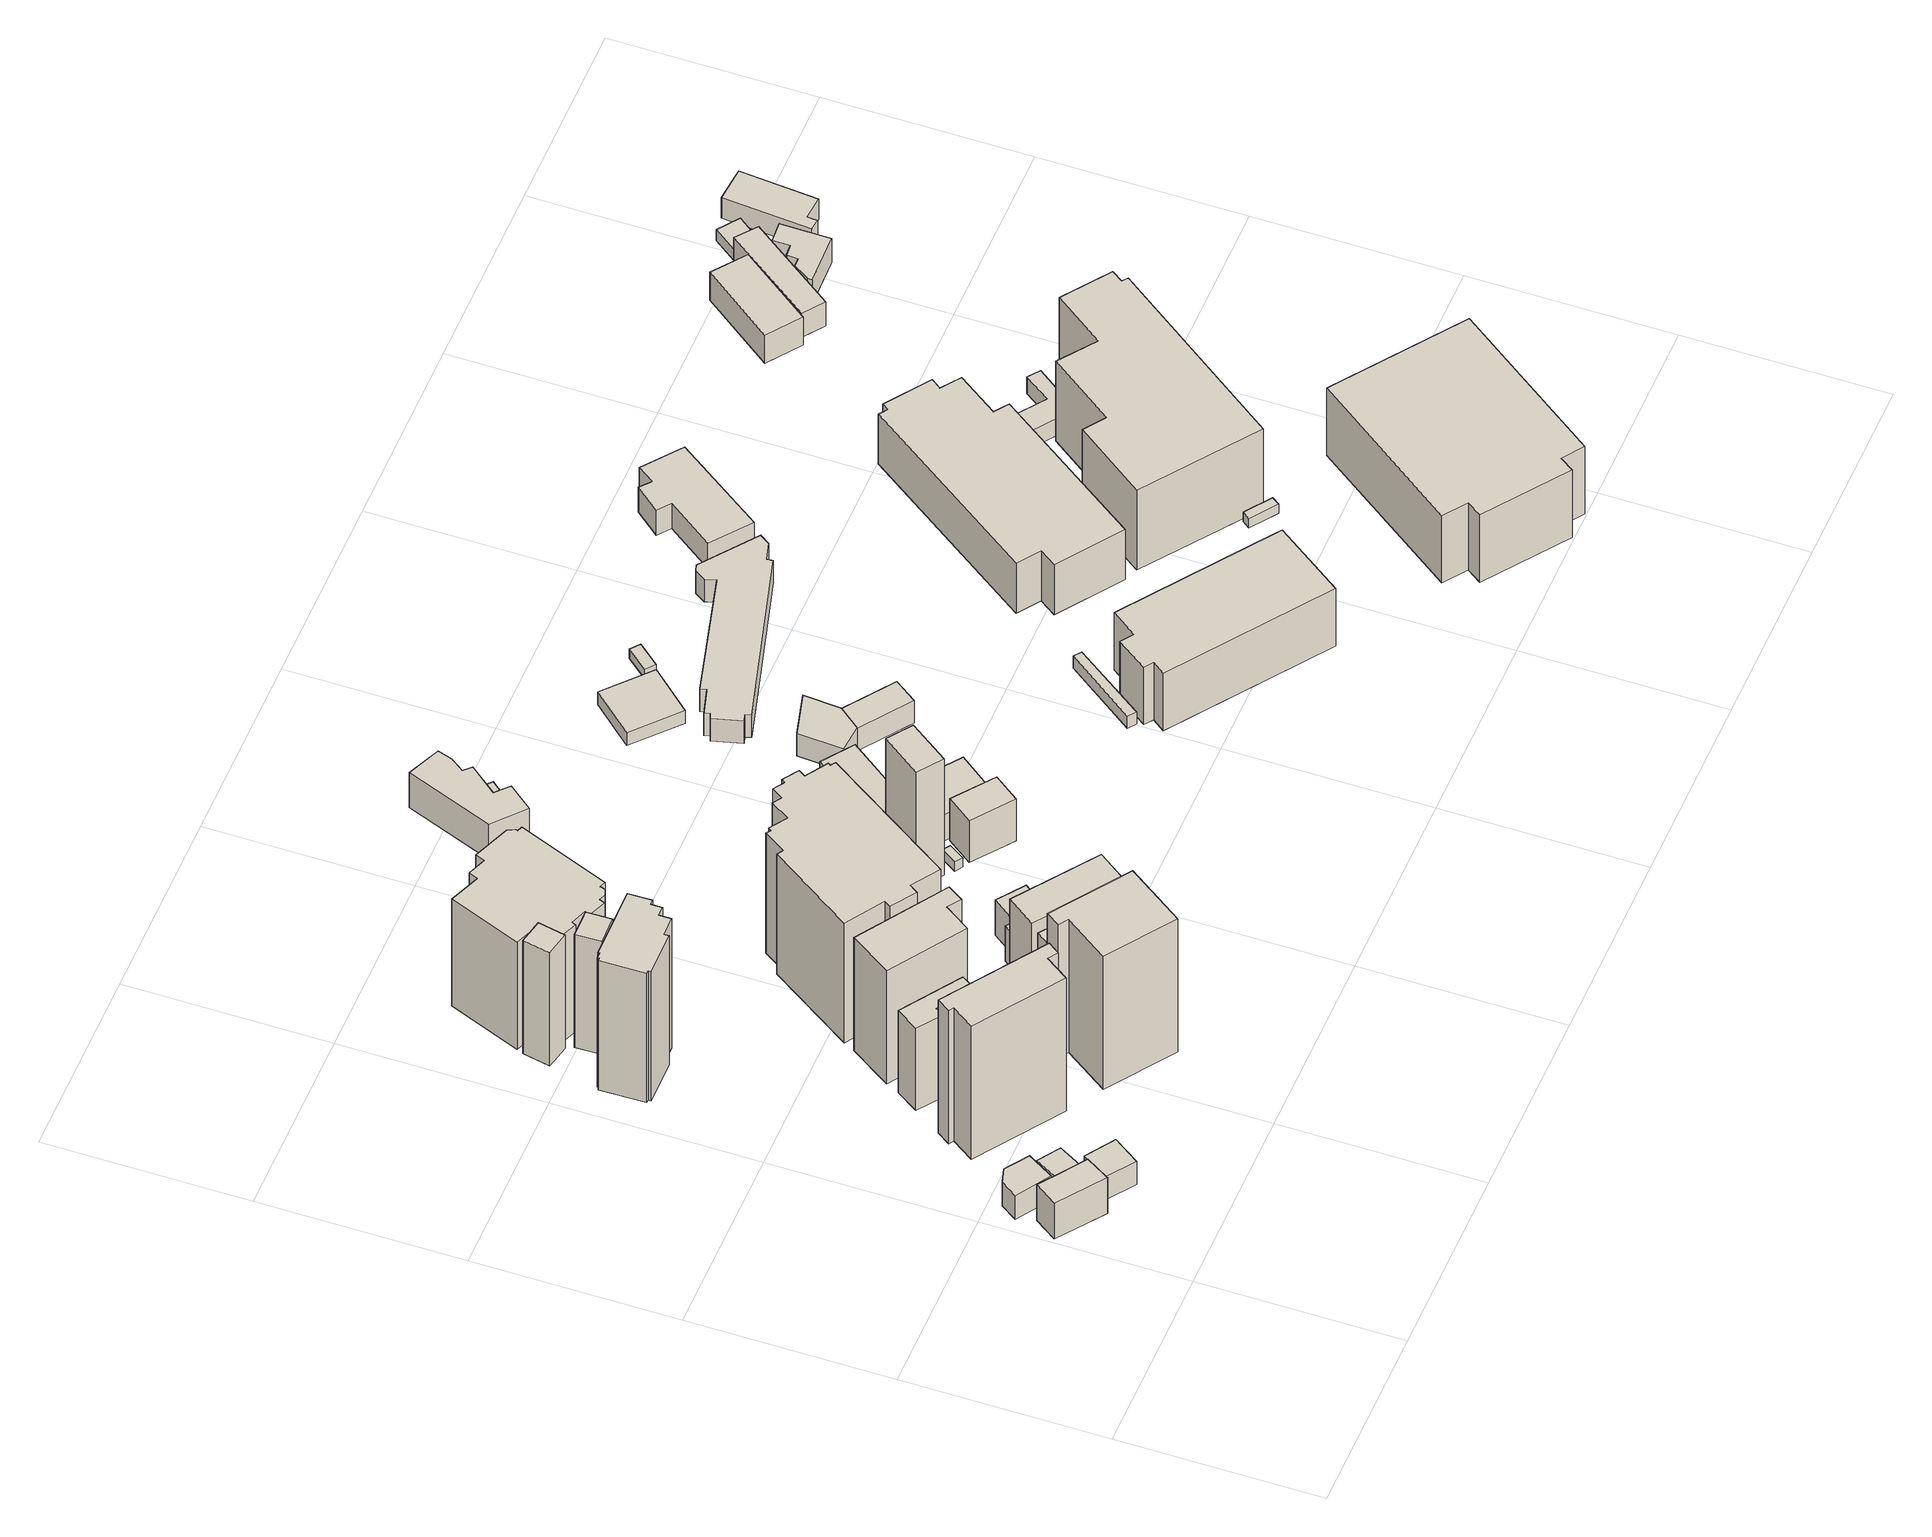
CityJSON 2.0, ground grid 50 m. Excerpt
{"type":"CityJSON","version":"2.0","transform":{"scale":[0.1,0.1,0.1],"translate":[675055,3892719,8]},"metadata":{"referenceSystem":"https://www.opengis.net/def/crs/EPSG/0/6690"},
"CityObjects":{
"building1":{"type":"Building","attributes":{"class":"3002","usage":"401","measuredHeight":18.5,"storeysAboveGround":3,"BuildingDetailAttribute.totalFloorArea":281.65,"BuildingDetailAttribute.buildingFootprintArea":93.88,"BuildingDetailAttribute.buildingRoofEdgeArea":93.88,"BuildingDetailAttribute.urbanPlanType":"21","BuildingDetailAttribute.landUseType":"212","BuildingDetailAttribute.surveyYear":2021,"BuildingIDAttribute.prefecture":"23","BuildingIDAttribute.city":"23106"},"address":[{"country":"日本","locality":"愛知県名古屋市"}],"geometry":[{"type":"Solid","lod":"1","boundaries":[[[[0,1,2,3,4,5,6]],[[5,7,8,6]],[[4,9,7,5]],[[3,10,9,4]],[[2,11,10,3]],[[1,12,11,2]],[[0,13,12,1]],[[6,8,13,0]],[[7,9,10,11,12,13,8]]]]}]},
"building2":{"type":"Building","attributes":{"class":"3001","usage":"413","measuredHeight":8.7,"storeysAboveGround":2,"BuildingDetailAttribute.totalFloorArea":142.16,"BuildingDetailAttribute.buildingFootprintArea":71.08,"BuildingDetailAttribute.buildingRoofEdgeArea":71.08,"BuildingDetailAttribute.urbanPlanType":"21","BuildingDetailAttribute.landUseType":"212","BuildingDetailAttribute.surveyYear":2021,"BuildingIDAttribute.prefecture":"23","BuildingIDAttribute.city":"23106"},"address":[{"country":"日本","locality":"愛知県名古屋市"}],"geometry":[{"type":"Solid","lod":"1","boundaries":[[[[14,15,16,17,18,19,20]],[[19,21,22,20]],[[18,23,21,19]],[[17,24,23,18]],[[16,25,24,17]],[[15,26,25,16]],[[14,27,26,15]],[[20,22,27,14]],[[21,23,24,25,26,27,22]]]]}]},
"building3":{"type":"Building","attributes":{"class":"3001","usage":"411","measuredHeight":11.6,"storeysAboveGround":2,"BuildingDetailAttribute.totalFloorArea":116.25,"BuildingDetailAttribute.buildingFootprintArea":58.13,"BuildingDetailAttribute.buildingRoofEdgeArea":58.13,"BuildingDetailAttribute.urbanPlanType":"21","BuildingDetailAttribute.landUseType":"211","BuildingDetailAttribute.surveyYear":2021,"BuildingIDAttribute.prefecture":"23","BuildingIDAttribute.city":"23106"},"address":[{"country":"日本","locality":"愛知県名古屋市"}],"geometry":[{"type":"Solid","lod":"1","boundaries":[[[[28,29,30,31,32,33]],[[32,34,35,33]],[[31,36,34,32]],[[30,37,36,31]],[[29,38,37,30]],[[28,39,38,29]],[[33,35,39,28]],[[34,36,37,38,39,35]]]]}]},
"building4":{"type":"Building","attributes":{"class":"3001","usage":"401","measuredHeight":31.4,"storeysAboveGround":2,"BuildingDetailAttribute.totalFloorArea":132.61,"BuildingDetailAttribute.buildingFootprintArea":66.31,"BuildingDetailAttribute.buildingRoofEdgeArea":66.31,"BuildingDetailAttribute.urbanPlanType":"21","BuildingDetailAttribute.landUseType":"212","BuildingDetailAttribute.surveyYear":2021,"BuildingIDAttribute.prefecture":"23","BuildingIDAttribute.city":"23106"},"address":[{"country":"日本","locality":"愛知県名古屋市"}],"geometry":[{"type":"Solid","lod":"1","boundaries":[[[[40,41,42,43]],[[42,44,45,43]],[[41,46,44,42]],[[40,47,46,41]],[[43,45,47,40]],[[44,46,47,45]]]]}]},
"building5":{"type":"Building","attributes":{"class":"9999","usage":"412","measuredHeight":42.7,"storeysAboveGround":15,"BuildingDetailAttribute.totalFloorArea":4236.26,"BuildingDetailAttribute.buildingFootprintArea":282.42,"BuildingDetailAttribute.buildingRoofEdgeArea":-9999,"BuildingDetailAttribute.urbanPlanType":"21","BuildingDetailAttribute.landUseType":"211","BuildingDetailAttribute.surveyYear":2021,"BuildingIDAttribute.prefecture":"23","BuildingIDAttribute.city":"23106"},"address":[{"country":"日本","locality":"愛知県名古屋市中区新栄二丁目４６１７"}],"geometry":[{"type":"Solid","lod":"1","boundaries":[[[[48,49,50,51,52,53,54,55]],[[54,56,57,55]],[[53,58,56,54]],[[52,59,58,53]],[[51,60,59,52]],[[50,61,60,51]],[[49,62,61,50]],[[48,63,62,49]],[[55,57,63,48]],[[56,58,59,60,61,62,63,57]]]]}]},
"building6":{"type":"Building","attributes":{"class":"3002","usage":"412","measuredHeight":31.4,"storeysAboveGround":9,"BuildingDetailAttribute.totalFloorArea":1030.3,"BuildingDetailAttribute.buildingFootprintArea":114.48,"BuildingDetailAttribute.buildingRoofEdgeArea":114.48,"BuildingDetailAttribute.urbanPlanType":"21","BuildingDetailAttribute.landUseType":"211","BuildingDetailAttribute.surveyYear":2021,"BuildingIDAttribute.prefecture":"23","BuildingIDAttribute.city":"23106"},"address":[{"country":"日本","locality":"愛知県名古屋市"}],"geometry":[{"type":"Solid","lod":"1","boundaries":[[[[64,65,66,67,68,69,70,71,72,73]],[[72,74,75,73]],[[71,76,74,72]],[[70,77,76,71]],[[69,78,77,70]],[[68,79,78,69]],[[67,80,79,68]],[[66,81,80,67]],[[65,82,81,66]],[[64,83,82,65]],[[73,75,83,64]],[[74,76,77,78,79,80,81,82,83,75]]]]}]},
"building7":{"type":"Building","attributes":{"class":"9999","usage":"414","measuredHeight":42.5,"storeysAboveGround":14,"BuildingDetailAttribute.totalFloorArea":3381.47,"BuildingDetailAttribute.buildingFootprintArea":241.53,"BuildingDetailAttribute.buildingRoofEdgeArea":241.53,"BuildingDetailAttribute.urbanPlanType":"21","BuildingDetailAttribute.landUseType":"211","BuildingDetailAttribute.surveyYear":2021,"BuildingIDAttribute.prefecture":"23","BuildingIDAttribute.city":"23106"},"address":[{"country":"日本","locality":"愛知県名古屋市中区新栄二丁目４００４－１"}],"geometry":[{"type":"Solid","lod":"1","boundaries":[[[[84,85,86,87,88,89,90,91,92,93,94,95,96,97,98,99,100]],[[99,101,102,100]],[[98,103,101,99]],[[97,104,103,98]],[[96,105,104,97]],[[95,106,105,96]],[[94,107,106,95]],[[93,108,107,94]],[[92,109,108,93]],[[91,110,109,92]],[[90,111,110,91]],[[89,112,111,90]],[[88,113,112,89]],[[87,114,113,88]],[[86,115,114,87]],[[85,116,115,86]],[[84,117,116,85]],[[100,102,117,84]],[[101,103,104,105,106,107,108,109,110,111,112,113,114,115,116,117,102]]]]}]},
"building8":{"type":"Building","attributes":{"class":"9999","usage":"414","measuredHeight":36.4,"storeysAboveGround":1,"BuildingDetailAttribute.totalFloorArea":43.54,"BuildingDetailAttribute.buildingFootprintArea":43.54,"BuildingDetailAttribute.buildingRoofEdgeArea":43.54,"BuildingDetailAttribute.urbanPlanType":"21","BuildingDetailAttribute.landUseType":"211","BuildingDetailAttribute.surveyYear":2021,"BuildingIDAttribute.prefecture":"23","BuildingIDAttribute.city":"23106"},"address":[{"country":"日本","locality":"愛知県名古屋市"}],"geometry":[{"type":"Solid","lod":"1","boundaries":[[[[118,119,120,121]],[[120,122,123,121]],[[119,124,122,120]],[[118,125,124,119]],[[121,123,125,118]],[[122,124,125,123]]]]}]},
"building9":{"type":"Building","attributes":{"class":"9999","usage":"414","measuredHeight":36.3,"storeysAboveGround":1,"BuildingDetailAttribute.totalFloorArea":45,"BuildingDetailAttribute.buildingFootprintArea":45,"BuildingDetailAttribute.buildingRoofEdgeArea":45,"BuildingDetailAttribute.urbanPlanType":"21","BuildingDetailAttribute.landUseType":"211","BuildingDetailAttribute.surveyYear":2021,"BuildingIDAttribute.prefecture":"23","BuildingIDAttribute.city":"23106"},"address":[{"country":"日本","locality":"愛知県名古屋市"}],"geometry":[{"type":"Solid","lod":"1","boundaries":[[[[126,127,128,129]],[[128,130,131,129]],[[127,132,130,128]],[[126,133,132,127]],[[129,131,133,126]],[[130,132,133,131]]]]}]},
"building10":{"type":"Building","attributes":{"class":"9999","usage":"412","measuredHeight":37.3,"storeysAboveGround":12,"BuildingDetailAttribute.totalFloorArea":3434.54,"BuildingDetailAttribute.buildingFootprintArea":286.21,"BuildingDetailAttribute.buildingRoofEdgeArea":286.21,"BuildingDetailAttribute.urbanPlanType":"21","BuildingDetailAttribute.landUseType":"211","BuildingDetailAttribute.surveyYear":2021,"BuildingIDAttribute.prefecture":"23","BuildingIDAttribute.city":"23106"},"address":[{"country":"日本","locality":"愛知県名古屋市中区新栄二丁目４６２０－１"}],"geometry":[{"type":"Solid","lod":"1","boundaries":[[[[134,135,136,137,138,139]],[[138,140,141,139]],[[137,142,140,138]],[[136,143,142,137]],[[135,144,143,136]],[[134,145,144,135]],[[139,141,145,134]],[[140,142,143,144,145,141]]]]}]},
"building11":{"type":"Building","attributes":{"class":"9999","usage":"414","measuredHeight":42.3,"storeysAboveGround":1,"BuildingDetailAttribute.totalFloorArea":22.77,"BuildingDetailAttribute.buildingFootprintArea":22.77,"BuildingDetailAttribute.buildingRoofEdgeArea":22.77,"BuildingDetailAttribute.urbanPlanType":"21","BuildingDetailAttribute.landUseType":"211","BuildingDetailAttribute.surveyYear":2021,"BuildingIDAttribute.prefecture":"23","BuildingIDAttribute.city":"23106"},"address":[{"country":"日本","locality":"愛知県名古屋市"}],"geometry":[{"type":"Solid","lod":"1","boundaries":[[[[146,147,148,149,150,151,152,153,154,155]],[[154,156,157,155]],[[153,158,156,154]],[[152,159,158,153]],[[151,160,159,152]],[[150,161,160,151]],[[149,162,161,150]],[[148,163,162,149]],[[147,164,163,148]],[[146,165,164,147]],[[155,157,165,146]],[[156,158,159,160,161,162,163,164,165,157]]]]}]},
"building12":{"type":"Building","attributes":{"class":"3001","usage":"412","measuredHeight":42.7,"storeysAboveGround":15,"BuildingDetailAttribute.totalFloorArea":5270.46,"BuildingDetailAttribute.buildingFootprintArea":351.36,"BuildingDetailAttribute.buildingRoofEdgeArea":-9999,"BuildingDetailAttribute.urbanPlanType":"21","BuildingDetailAttribute.landUseType":"211","BuildingDetailAttribute.surveyYear":2021,"BuildingIDAttribute.prefecture":"23","BuildingIDAttribute.city":"23106"},"address":[{"country":"日本","locality":"愛知県名古屋市中区新栄二丁目４６１６"}],"geometry":[{"type":"Solid","lod":"1","boundaries":[[[[166,167,168,169,170,171]],[[170,172,173,171]],[[169,174,172,170]],[[168,175,174,169]],[[167,176,175,168]],[[166,177,176,167]],[[171,173,177,166]],[[172,174,175,176,177,173]]]]}]},
"building13":{"type":"Building","attributes":{"class":"9999","usage":"414","measuredHeight":35.3,"storeysAboveGround":11,"BuildingDetailAttribute.totalFloorArea":7370.77,"BuildingDetailAttribute.buildingFootprintArea":670.07,"BuildingDetailAttribute.buildingRoofEdgeArea":670.07,"BuildingDetailAttribute.urbanPlanType":"21","BuildingDetailAttribute.landUseType":"211","BuildingDetailAttribute.surveyYear":2021,"BuildingIDAttribute.prefecture":"23","BuildingIDAttribute.city":"23106"},"address":[{"country":"日本","locality":"愛知県名古屋市"}],"geometry":[{"type":"Solid","lod":"1","boundaries":[[[[178,179,180,181,182,183,184,185,186,187,188,189,190,191,192,193,194,195,196,197,198,199,200,201]],[[200,202,203,201]],[[199,204,202,200]],[[198,205,204,199]],[[197,206,205,198]],[[196,207,206,197]],[[195,208,207,196]],[[194,209,208,195]],[[193,210,209,194]],[[192,211,210,193]],[[191,212,211,192]],[[190,213,212,191]],[[189,214,213,190]],[[188,215,214,189]],[[187,216,215,188]],[[186,217,216,187]],[[185,218,217,186]],[[184,219,218,185]],[[183,220,219,184]],[[182,221,220,183]],[[181,222,221,182]],[[180,223,222,181]],[[179,224,223,180]],[[178,225,224,179]],[[201,203,225,178]],[[202,204,205,206,207,208,209,210,211,212,213,214,215,216,217,218,219,220,221,222,223,224,225,203]]]]}]},
"building14":{"type":"Building","attributes":{"class":"3003","usage":"412","measuredHeight":-9999,"storeysAboveGround":1,"BuildingDetailAttribute.totalFloorArea":20.24,"BuildingDetailAttribute.buildingFootprintArea":20.24,"BuildingDetailAttribute.buildingRoofEdgeArea":20.24,"BuildingDetailAttribute.urbanPlanType":"21","BuildingDetailAttribute.landUseType":"211","BuildingDetailAttribute.surveyYear":2021,"BuildingIDAttribute.prefecture":"23","BuildingIDAttribute.city":"23106"},"address":[{"country":"日本","locality":"愛知県名古屋市"}],"geometry":[{"type":"Solid","lod":"1","boundaries":[[[[226,227,228,229]],[[228,230,231,229]],[[227,232,230,228]],[[226,233,232,227]],[[229,231,233,226]],[[230,232,233,231]]]]}]},
"building15":{"type":"Building","attributes":{"class":"9999","usage":"412","measuredHeight":25.3,"storeysAboveGround":8,"BuildingDetailAttribute.totalFloorArea":1085.26,"BuildingDetailAttribute.buildingFootprintArea":135.66,"BuildingDetailAttribute.buildingRoofEdgeArea":135.66,"BuildingDetailAttribute.urbanPlanType":"21","BuildingDetailAttribute.landUseType":"211","BuildingDetailAttribute.surveyYear":2021,"BuildingIDAttribute.prefecture":"23","BuildingIDAttribute.city":"23106"},"address":[{"country":"日本","locality":"愛知県名古屋市中区新栄二丁目４６１５"}],"geometry":[{"type":"Solid","lod":"1","boundaries":[[[[234,235,236,237]],[[236,238,239,237]],[[235,240,238,236]],[[234,241,240,235]],[[237,239,241,234]],[[238,240,241,239]]]]}]},
"building16":{"type":"Building","attributes":{"class":"3002","usage":"412","measuredHeight":39.5,"storeysAboveGround":12,"BuildingDetailAttribute.totalFloorArea":12024.41,"BuildingDetailAttribute.buildingFootprintArea":1002.03,"BuildingDetailAttribute.buildingRoofEdgeArea":1002.03,"BuildingDetailAttribute.urbanPlanType":"21","BuildingDetailAttribute.landUseType":"211","BuildingDetailAttribute.surveyYear":2021,"BuildingIDAttribute.prefecture":"23","BuildingIDAttribute.city":"23106"},"address":[{"country":"日本","locality":"愛知県名古屋市中区新栄二丁目４６０１"}],"geometry":[{"type":"Solid","lod":"1","boundaries":[[[[242,243,244,245,246,247,248,249,250,251,252,253,254,255,256,257,258,259,260,261,262,263]],[[262,264,265,263]],[[261,266,264,262]],[[260,267,266,261]],[[259,268,267,260]],[[258,269,268,259]],[[257,270,269,258]],[[256,271,270,257]],[[255,272,271,256]],[[254,273,272,255]],[[253,274,273,254]],[[252,275,274,253]],[[251,276,275,252]],[[250,277,276,251]],[[249,278,277,250]],[[248,279,278,249]],[[247,280,279,248]],[[246,281,280,247]],[[245,282,281,246]],[[244,283,282,245]],[[243,284,283,244]],[[242,285,284,243]],[[263,265,285,242]],[[264,266,267,268,269,270,271,272,273,274,275,276,277,278,279,280,281,282,283,284,285,265]]]]}]},
"building17":{"type":"Building","attributes":{"class":"3002","usage":"412","measuredHeight":27.3,"storeysAboveGround":9,"BuildingDetailAttribute.totalFloorArea":1896.1,"BuildingDetailAttribute.buildingFootprintArea":210.68,"BuildingDetailAttribute.buildingRoofEdgeArea":210.68,"BuildingDetailAttribute.urbanPlanType":"21","BuildingDetailAttribute.landUseType":"211","BuildingDetailAttribute.surveyYear":2021,"BuildingIDAttribute.prefecture":"23","BuildingIDAttribute.city":"23106"},"address":[{"country":"日本","locality":"愛知県名古屋市"}],"geometry":[{"type":"Solid","lod":"1","boundaries":[[[[286,287,288,289]],[[288,290,291,289]],[[287,292,290,288]],[[286,293,292,287]],[[289,291,293,286]],[[290,292,293,291]]]]}]},
"building18":{"type":"Building","attributes":{"class":"9999","usage":"412","measuredHeight":-9999,"storeysAboveGround":1,"BuildingDetailAttribute.totalFloorArea":49.2,"BuildingDetailAttribute.buildingFootprintArea":49.2,"BuildingDetailAttribute.buildingRoofEdgeArea":49.2,"BuildingDetailAttribute.urbanPlanType":"21","BuildingDetailAttribute.landUseType":"211","BuildingDetailAttribute.surveyYear":2021,"BuildingIDAttribute.prefecture":"23","BuildingIDAttribute.city":"23106"},"address":[{"country":"日本","locality":"愛知県名古屋市"}],"geometry":[{"type":"Solid","lod":"1","boundaries":[[[[294,295,296,297]],[[296,298,299,297]],[[295,300,298,296]],[[294,301,300,295]],[[297,299,301,294]],[[298,300,301,299]]]]}]},
"building19":{"type":"Building","attributes":{"class":"3002","usage":"411","measuredHeight":13.7,"storeysAboveGround":4,"BuildingDetailAttribute.totalFloorArea":437.31,"BuildingDetailAttribute.buildingFootprintArea":109.33,"BuildingDetailAttribute.buildingRoofEdgeArea":109.33,"BuildingDetailAttribute.urbanPlanType":"21","BuildingDetailAttribute.landUseType":"211","BuildingDetailAttribute.surveyYear":2021,"BuildingIDAttribute.prefecture":"23","BuildingIDAttribute.city":"23106"},"address":[{"country":"日本","locality":"愛知県名古屋市"}],"geometry":[{"type":"Solid","lod":"1","boundaries":[[[[302,303,304,305,306,307]],[[306,308,309,307]],[[305,310,308,306]],[[304,311,310,305]],[[303,312,311,304]],[[302,313,312,303]],[[307,309,313,302]],[[308,310,311,312,313,309]]]]}]},
"building20":{"type":"Building","attributes":{"class":"9999","usage":"412","measuredHeight":38.2,"storeysAboveGround":2,"BuildingDetailAttribute.totalFloorArea":174.32,"BuildingDetailAttribute.buildingFootprintArea":87.16,"BuildingDetailAttribute.buildingRoofEdgeArea":87.16,"BuildingDetailAttribute.urbanPlanType":"21","BuildingDetailAttribute.landUseType":"211","BuildingDetailAttribute.surveyYear":2021,"BuildingIDAttribute.prefecture":"23","BuildingIDAttribute.city":"23106"},"address":[{"country":"日本","locality":"愛知県名古屋市"}],"geometry":[{"type":"Solid","lod":"1","boundaries":[[[[314,315,316,317]],[[316,318,319,317]],[[315,320,318,316]],[[314,321,320,315]],[[317,319,321,314]],[[318,320,321,319]]]]}]},
"building21":{"type":"Building","attributes":{"class":"3001","usage":"461","measuredHeight":-9999,"storeysAboveGround":9999,"BuildingDetailAttribute.totalFloorArea":-9999,"BuildingDetailAttribute.buildingFootprintArea":-9999,"BuildingDetailAttribute.buildingRoofEdgeArea":9.87,"BuildingDetailAttribute.urbanPlanType":"21","BuildingDetailAttribute.landUseType":"211","BuildingDetailAttribute.surveyYear":2016,"BuildingIDAttribute.prefecture":"23","BuildingIDAttribute.city":"23106"},"geometry":[{"type":"Solid","lod":"1","boundaries":[[[[322,323,324,325]],[[324,326,327,325]],[[323,328,326,324]],[[322,329,328,323]],[[325,327,329,322]],[[326,328,329,327]]]]}]},
"building22":{"type":"Building","attributes":{"class":"3002","usage":"401","measuredHeight":11.2,"storeysAboveGround":3,"BuildingDetailAttribute.totalFloorArea":707.89,"BuildingDetailAttribute.buildingFootprintArea":235.96,"BuildingDetailAttribute.buildingRoofEdgeArea":235.96,"BuildingDetailAttribute.urbanPlanType":"21","BuildingDetailAttribute.landUseType":"212","BuildingDetailAttribute.surveyYear":2021,"BuildingIDAttribute.prefecture":"23","BuildingIDAttribute.city":"23106"},"address":[{"country":"日本","locality":"愛知県名古屋市"}],"geometry":[{"type":"Solid","lod":"1","boundaries":[[[[330,331,332,333,334,335,336,337,338]],[[337,339,340,338]],[[336,341,339,337]],[[335,342,341,336]],[[334,343,342,335]],[[333,344,343,334]],[[332,345,344,333]],[[331,346,345,332]],[[330,347,346,331]],[[338,340,347,330]],[[339,341,342,343,344,345,346,347,340]]]]}]},
"building23":{"type":"Building","attributes":{"class":"3002","usage":"401","measuredHeight":15.4,"storeysAboveGround":4,"BuildingDetailAttribute.totalFloorArea":379.29,"BuildingDetailAttribute.buildingFootprintArea":94.82,"BuildingDetailAttribute.buildingRoofEdgeArea":94.82,"BuildingDetailAttribute.urbanPlanType":"21","BuildingDetailAttribute.landUseType":"212","BuildingDetailAttribute.surveyYear":2021,"BuildingIDAttribute.prefecture":"23","BuildingIDAttribute.city":"23106"},"address":[{"country":"日本","locality":"愛知県名古屋市"}],"geometry":[{"type":"Solid","lod":"1","boundaries":[[[[348,349,350,351]],[[350,352,353,351]],[[349,354,352,350]],[[348,355,354,349]],[[351,353,355,348]],[[352,354,355,353]]]]}]},
"building24":{"type":"Building","attributes":{"class":"3001","usage":"412","measuredHeight":9.2,"storeysAboveGround":3,"BuildingDetailAttribute.totalFloorArea":198.8,"BuildingDetailAttribute.buildingFootprintArea":66.27,"BuildingDetailAttribute.buildingRoofEdgeArea":66.27,"BuildingDetailAttribute.urbanPlanType":"21","BuildingDetailAttribute.landUseType":"223","BuildingDetailAttribute.surveyYear":2021,"BuildingIDAttribute.prefecture":"23","BuildingIDAttribute.city":"23106"},"address":[{"country":"日本","locality":"愛知県名古屋市中区新栄二丁目４６０４"}],"geometry":[{"type":"Solid","lod":"1","boundaries":[[[[356,357,358,359,360,361,362,363,364,365,366,367,368]],[[367,369,370,368]],[[366,371,369,367]],[[365,372,371,366]],[[364,373,372,365]],[[363,374,373,364]],[[362,375,374,363]],[[361,376,375,362]],[[360,377,376,361]],[[359,378,377,360]],[[358,379,378,359]],[[357,380,379,358]],[[356,381,380,357]],[[368,370,381,356]],[[369,371,372,373,374,375,376,377,378,379,380,381,370]]]]}]},
"building25":{"type":"Building","attributes":{"class":"3001","usage":"401","measuredHeight":11.1,"storeysAboveGround":1,"BuildingDetailAttribute.totalFloorArea":32.06,"BuildingDetailAttribute.buildingFootprintArea":32.06,"BuildingDetailAttribute.buildingRoofEdgeArea":32.06,"BuildingDetailAttribute.urbanPlanType":"21","BuildingDetailAttribute.landUseType":"212","BuildingDetailAttribute.surveyYear":2021,"BuildingIDAttribute.prefecture":"23","BuildingIDAttribute.city":"23106"},"address":[{"country":"日本","locality":"愛知県名古屋市"}],"geometry":[{"type":"Solid","lod":"1","boundaries":[[[[382,383,384,385]],[[384,386,387,385]],[[383,388,386,384]],[[382,389,388,383]],[[385,387,389,382]],[[386,388,389,387]]]]}]},
"building26":{"type":"Building","attributes":{"class":"9999","usage":"431","measuredHeight":10.3,"storeysAboveGround":2,"BuildingDetailAttribute.totalFloorArea":377.69,"BuildingDetailAttribute.buildingFootprintArea":188.85,"BuildingDetailAttribute.buildingRoofEdgeArea":188.85,"BuildingDetailAttribute.urbanPlanType":"21","BuildingDetailAttribute.landUseType":"213","BuildingDetailAttribute.surveyYear":2021,"BuildingIDAttribute.prefecture":"23","BuildingIDAttribute.city":"23106"},"address":[{"country":"日本","locality":"愛知県名古屋市"}],"geometry":[{"type":"Solid","lod":"1","boundaries":[[[[390,391,392,393,394]],[[393,395,396,394]],[[392,397,395,393]],[[391,398,397,392]],[[390,399,398,391]],[[394,396,399,390]],[[395,397,398,399,396]]]]}]},
"building27":{"type":"Building","attributes":{"class":"3001","usage":"401","measuredHeight":8.1,"storeysAboveGround":2,"BuildingDetailAttribute.totalFloorArea":394.82,"BuildingDetailAttribute.buildingFootprintArea":197.41,"BuildingDetailAttribute.buildingRoofEdgeArea":197.41,"BuildingDetailAttribute.urbanPlanType":"21","BuildingDetailAttribute.landUseType":"212","BuildingDetailAttribute.surveyYear":2021,"BuildingIDAttribute.prefecture":"23","BuildingIDAttribute.city":"23106"},"address":[{"country":"日本","locality":"愛知県名古屋市"}],"geometry":[{"type":"Solid","lod":"1","boundaries":[[[[400,401,402,403]],[[402,404,405,403]],[[401,406,404,402]],[[400,407,406,401]],[[403,405,407,400]],[[404,406,407,405]]]]}]},
"building28":{"type":"Building","attributes":{"class":"3001","usage":"441","measuredHeight":9.2,"storeysAboveGround":2,"BuildingDetailAttribute.totalFloorArea":260.95,"BuildingDetailAttribute.buildingFootprintArea":130.47,"BuildingDetailAttribute.buildingRoofEdgeArea":230.08,"BuildingDetailAttribute.urbanPlanType":"21","BuildingDetailAttribute.landUseType":"213","BuildingDetailAttribute.surveyYear":2021,"BuildingIDAttribute.prefecture":"23","BuildingIDAttribute.city":"23106"},"address":[{"country":"日本","locality":"愛知県名古屋市"}],"geometry":[{"type":"Solid","lod":"1","boundaries":[[[[408,409,410,411,412]],[[411,413,414,412]],[[410,415,413,411]],[[409,416,415,410]],[[408,417,416,409]],[[412,414,417,408]],[[413,415,416,417,414]]]]}]},
"building29":{"type":"Building","attributes":{"class":"3001","usage":"441","measuredHeight":9.2,"storeysAboveGround":2,"BuildingDetailAttribute.totalFloorArea":199.23,"BuildingDetailAttribute.buildingFootprintArea":99.61,"BuildingDetailAttribute.buildingRoofEdgeArea":230.08,"BuildingDetailAttribute.urbanPlanType":"21","BuildingDetailAttribute.landUseType":"213","BuildingDetailAttribute.surveyYear":2021,"BuildingIDAttribute.prefecture":"23","BuildingIDAttribute.city":"23106"},"address":[{"country":"日本","locality":"愛知県名古屋市"}],"geometry":[{"type":"Solid","lod":"1","boundaries":[[[[418,419,420,421]],[[420,422,423,421]],[[419,424,422,420]],[[418,425,424,419]],[[421,423,425,418]],[[422,424,425,423]]]]}]},
"building30":{"type":"Building","attributes":{"class":"3001","usage":"402","measuredHeight":4.1,"storeysAboveGround":1,"BuildingDetailAttribute.totalFloorArea":196.72,"BuildingDetailAttribute.buildingFootprintArea":196.72,"BuildingDetailAttribute.buildingRoofEdgeArea":196.72,"BuildingDetailAttribute.urbanPlanType":"21","BuildingDetailAttribute.landUseType":"212","BuildingDetailAttribute.surveyYear":2021,"BuildingIDAttribute.prefecture":"23","BuildingIDAttribute.city":"23106"},"address":[{"country":"日本","locality":"愛知県名古屋市中区新栄二丁目４８０７"}],"geometry":[{"type":"Solid","lod":"1","boundaries":[[[[426,427,428,429]],[[428,430,431,429]],[[427,432,430,428]],[[426,433,432,427]],[[429,431,433,426]],[[430,432,433,431]]]]}]},
"building31":{"type":"Building","attributes":{"class":"3003","usage":"401","measuredHeight":3.9,"storeysAboveGround":1,"BuildingDetailAttribute.totalFloorArea":49.01,"BuildingDetailAttribute.buildingFootprintArea":49.01,"BuildingDetailAttribute.buildingRoofEdgeArea":49.01,"BuildingDetailAttribute.urbanPlanType":"21","BuildingDetailAttribute.landUseType":"212","BuildingDetailAttribute.surveyYear":2021,"BuildingIDAttribute.prefecture":"23","BuildingIDAttribute.city":"23106"},"geometry":[{"type":"Solid","lod":"1","boundaries":[[[[434,435,436,437]],[[436,438,439,437]],[[435,440,438,436]],[[434,441,440,435]],[[437,439,441,434]],[[438,440,441,439]]]]}]},
"building32":{"type":"Building","attributes":{"class":"3001","usage":"401","measuredHeight":3.9,"storeysAboveGround":1,"BuildingDetailAttribute.totalFloorArea":20.07,"BuildingDetailAttribute.buildingFootprintArea":20.07,"BuildingDetailAttribute.buildingRoofEdgeArea":20.07,"BuildingDetailAttribute.urbanPlanType":"21","BuildingDetailAttribute.landUseType":"212","BuildingDetailAttribute.surveyYear":2021,"BuildingIDAttribute.prefecture":"23","BuildingIDAttribute.city":"23106"},"address":[{"country":"日本","locality":"愛知県名古屋市"}],"geometry":[{"type":"Solid","lod":"1","boundaries":[[[[442,443,444,445]],[[444,446,447,445]],[[443,448,446,444]],[[442,449,448,443]],[[445,447,449,442]],[[446,448,449,447]]]]}]},
"building33":{"type":"Building","attributes":{"class":"3001","usage":"412","measuredHeight":9.2,"storeysAboveGround":2,"BuildingDetailAttribute.totalFloorArea":1250.44,"BuildingDetailAttribute.buildingFootprintArea":625.22,"BuildingDetailAttribute.buildingRoofEdgeArea":625.22,"BuildingDetailAttribute.urbanPlanType":"21","BuildingDetailAttribute.landUseType":"211","BuildingDetailAttribute.surveyYear":2021,"BuildingIDAttribute.prefecture":"23","BuildingIDAttribute.city":"23106"},"address":[{"country":"日本","locality":"愛知県名古屋市"}],"geometry":[{"type":"Solid","lod":"1","boundaries":[[[[450,451,452,453,454,455,456,457,458,459,460,461,462,463,464,465]],[[464,466,467,465]],[[463,468,466,464]],[[462,469,468,463]],[[461,470,469,462]],[[460,471,470,461]],[[459,472,471,460]],[[458,473,472,459]],[[457,474,473,458]],[[456,475,474,457]],[[455,476,475,456]],[[454,477,476,455]],[[453,478,477,454]],[[452,479,478,453]],[[451,480,479,452]],[[450,481,480,451]],[[465,467,481,450]],[[466,468,469,470,471,472,473,474,475,476,477,478,479,480,481,467]]]]}]},
"building34":{"type":"Building","attributes":{"class":"3002","usage":"401","measuredHeight":21.4,"storeysAboveGround":4,"BuildingDetailAttribute.totalFloorArea":3853.61,"BuildingDetailAttribute.buildingFootprintArea":963.4,"BuildingDetailAttribute.buildingRoofEdgeArea":963.4,"BuildingDetailAttribute.urbanPlanType":"21","BuildingDetailAttribute.landUseType":"212","BuildingDetailAttribute.surveyYear":2021,"BuildingIDAttribute.prefecture":"23","BuildingIDAttribute.city":"23101"},"geometry":[{"type":"Solid","lod":"1","boundaries":[[[[482,483,484,485,486,487,488,489,490,491]],[[490,492,493,491]],[[489,494,492,490]],[[488,495,494,489]],[[487,496,495,488]],[[486,497,496,487]],[[485,498,497,486]],[[484,499,498,485]],[[483,500,499,484]],[[482,501,500,483]],[[491,493,501,482]],[[492,494,495,496,497,498,499,500,501,493]]]]}]},
"building35":{"type":"Building","attributes":{"class":"3003","usage":"401","measuredHeight":5.4,"storeysAboveGround":1,"BuildingDetailAttribute.totalFloorArea":29.5,"BuildingDetailAttribute.buildingFootprintArea":29.5,"BuildingDetailAttribute.buildingRoofEdgeArea":29.5,"BuildingDetailAttribute.urbanPlanType":"21","BuildingDetailAttribute.landUseType":"212","BuildingDetailAttribute.surveyYear":2021,"BuildingIDAttribute.prefecture":"23","BuildingIDAttribute.city":"23101"},"geometry":[{"type":"Solid","lod":"1","boundaries":[[[[502,503,483,482]],[[483,504,505,482]],[[503,506,504,483]],[[502,507,506,503]],[[482,505,507,502]],[[504,506,507,505]]]]}]},
"building36":{"type":"Building","attributes":{"class":"3001","usage":"412","measuredHeight":11,"storeysAboveGround":2,"BuildingDetailAttribute.totalFloorArea":689.65,"BuildingDetailAttribute.buildingFootprintArea":344.82,"BuildingDetailAttribute.buildingRoofEdgeArea":344.82,"BuildingDetailAttribute.urbanPlanType":"21","BuildingDetailAttribute.landUseType":"211","BuildingDetailAttribute.surveyYear":2021,"BuildingIDAttribute.prefecture":"23","BuildingIDAttribute.city":"23106"},"address":[{"country":"日本","locality":"愛知県名古屋市"}],"geometry":[{"type":"Solid","lod":"1","boundaries":[[[[508,509,510,511,512,513,514,515]],[[514,516,517,515]],[[513,518,516,514]],[[512,519,518,513]],[[511,520,519,512]],[[510,521,520,511]],[[509,522,521,510]],[[508,523,522,509]],[[515,517,523,508]],[[516,518,519,520,521,522,523,517]]]]}]},
"building37":{"type":"Building","attributes":{"class":"3002","usage":"422","measuredHeight":20,"storeysAboveGround":4,"BuildingDetailAttribute.totalFloorArea":5649.07,"BuildingDetailAttribute.buildingFootprintArea":1412.27,"BuildingDetailAttribute.buildingRoofEdgeArea":1412.27,"BuildingDetailAttribute.urbanPlanType":"21","BuildingDetailAttribute.landUseType":"214","BuildingDetailAttribute.surveyYear":2021,"BuildingIDAttribute.prefecture":"23","BuildingIDAttribute.city":"23106"},"geometry":[{"type":"Solid","lod":"1","boundaries":[[[[524,525,526,527,528,529,530,531,532,533,534,535]],[[534,536,537,535]],[[533,538,536,534]],[[532,539,538,533]],[[531,540,539,532]],[[530,541,540,531]],[[529,542,541,530]],[[528,543,542,529]],[[527,544,543,528]],[[526,545,544,527]],[[525,546,545,526]],[[524,547,546,525]],[[535,537,547,524]],[[536,538,539,540,541,542,543,544,545,546,547,537]]]]}]},
"building38":{"type":"Building","attributes":{"class":"9999","usage":"461","measuredHeight":-9999,"storeysAboveGround":9999,"BuildingDetailAttribute.totalFloorArea":-9999,"BuildingDetailAttribute.buildingFootprintArea":-9999,"BuildingDetailAttribute.buildingRoofEdgeArea":17.6,"BuildingDetailAttribute.urbanPlanType":"21","BuildingDetailAttribute.landUseType":"214","BuildingDetailAttribute.surveyYear":2021,"BuildingIDAttribute.prefecture":"23","BuildingIDAttribute.city":"23101"},"geometry":[{"type":"Solid","lod":"1","boundaries":[[[[548,549,550,551]],[[550,552,553,551]],[[549,554,552,550]],[[548,555,554,549]],[[551,553,555,548]],[[552,554,555,553]]]]}]},
"building39":{"type":"Building","attributes":{"class":"3002","usage":"402","measuredHeight":27.6,"storeysAboveGround":4,"BuildingDetailAttribute.totalFloorArea":7229.07,"BuildingDetailAttribute.buildingFootprintArea":1807.27,"BuildingDetailAttribute.buildingRoofEdgeArea":1807.27,"BuildingDetailAttribute.urbanPlanType":"21","BuildingDetailAttribute.landUseType":"212","BuildingDetailAttribute.surveyYear":2021,"BuildingIDAttribute.prefecture":"23","BuildingIDAttribute.city":"23101"},"geometry":[{"type":"Solid","lod":"1","boundaries":[[[[556,557,558,559,560,561,562,563]],[[562,564,565,563]],[[561,566,564,562]],[[560,567,566,561]],[[559,568,567,560]],[[558,569,568,559]],[[557,570,569,558]],[[556,571,570,557]],[[563,565,571,556]],[[564,566,567,568,569,570,571,565]]]]}]},
"building40":{"type":"Building","attributes":{"class":"3002","usage":"422","measuredHeight":31.6,"storeysAboveGround":7,"BuildingDetailAttribute.totalFloorArea":10430.79,"BuildingDetailAttribute.buildingFootprintArea":1490.11,"BuildingDetailAttribute.buildingRoofEdgeArea":1490.11,"BuildingDetailAttribute.urbanPlanType":"21","BuildingDetailAttribute.landUseType":"214","BuildingDetailAttribute.surveyYear":2021,"BuildingIDAttribute.prefecture":"23","BuildingIDAttribute.city":"23101"},"geometry":[{"type":"Solid","lod":"1","boundaries":[[[[572,573,574,575,576,577,578,579,580,581]],[[580,582,583,581]],[[579,584,582,580]],[[578,585,584,579]],[[577,586,585,578]],[[576,587,586,577]],[[575,588,587,576]],[[574,589,588,575]],[[573,590,589,574]],[[572,591,590,573]],[[581,583,591,572]],[[582,584,585,586,587,588,589,590,591,583]]]]}]},
"building41":{"type":"Building","attributes":{"class":"3003","usage":"431","measuredHeight":4.2,"storeysAboveGround":1,"BuildingDetailAttribute.totalFloorArea":29.54,"BuildingDetailAttribute.buildingFootprintArea":29.54,"BuildingDetailAttribute.buildingRoofEdgeArea":29.54,"BuildingDetailAttribute.urbanPlanType":"21","BuildingDetailAttribute.landUseType":"213","BuildingDetailAttribute.surveyYear":2021,"BuildingIDAttribute.prefecture":"23","BuildingIDAttribute.city":"23101"},"geometry":[{"type":"Solid","lod":"1","boundaries":[[[[592,593,594,595]],[[594,596,597,595]],[[593,598,596,594]],[[592,599,598,593]],[[595,597,599,592]],[[596,598,599,597]]]]}]},
"building42":{"type":"Building","attributes":{"class":"9999","usage":"422","measuredHeight":5.7,"storeysAboveGround":1,"BuildingDetailAttribute.totalFloorArea":173.87,"BuildingDetailAttribute.buildingFootprintArea":173.87,"BuildingDetailAttribute.buildingRoofEdgeArea":173.87,"BuildingDetailAttribute.urbanPlanType":"21","BuildingDetailAttribute.landUseType":"214","BuildingDetailAttribute.surveyYear":2021,"BuildingIDAttribute.prefecture":"23","BuildingIDAttribute.city":"23101"},"geometry":[{"type":"Solid","lod":"1","boundaries":[[[[600,601,602,603,604,605,606,607,608,609,610,611]],[[610,612,613,611]],[[609,614,612,610]],[[608,615,614,609]],[[607,616,615,608]],[[606,617,616,607]],[[605,618,617,606]],[[604,619,618,605]],[[603,620,619,604]],[[602,621,620,603]],[[601,622,621,602]],[[600,623,622,601]],[[611,613,623,600]],[[612,614,615,616,617,618,619,620,621,622,623,613]]]]}]},
"building43":{"type":"Building","attributes":{"class":"3001","usage":"401","measuredHeight":9,"storeysAboveGround":2,"BuildingDetailAttribute.totalFloorArea":440.08,"BuildingDetailAttribute.buildingFootprintArea":220.04,"BuildingDetailAttribute.buildingRoofEdgeArea":220.04,"BuildingDetailAttribute.urbanPlanType":"21","BuildingDetailAttribute.landUseType":"212","BuildingDetailAttribute.surveyYear":2021,"BuildingIDAttribute.prefecture":"23","BuildingIDAttribute.city":"23106"},"geometry":[{"type":"Solid","lod":"1","boundaries":[[[[624,625,626,627]],[[626,628,629,627]],[[625,630,628,626]],[[624,631,630,625]],[[627,629,631,624]],[[628,630,631,629]]]]}]},
"building44":{"type":"Building","attributes":{"class":"3001","usage":"401","measuredHeight":7.7,"storeysAboveGround":2,"BuildingDetailAttribute.totalFloorArea":336.2,"BuildingDetailAttribute.buildingFootprintArea":168.1,"BuildingDetailAttribute.buildingRoofEdgeArea":168.1,"BuildingDetailAttribute.urbanPlanType":"21","BuildingDetailAttribute.landUseType":"212","BuildingDetailAttribute.surveyYear":2021,"BuildingIDAttribute.prefecture":"23","BuildingIDAttribute.city":"23106"},"geometry":[{"type":"Solid","lod":"1","boundaries":[[[[632,633,634,635]],[[634,636,637,635]],[[633,638,636,634]],[[632,639,638,633]],[[635,637,639,632]],[[636,638,639,637]]]]}]},
"building45":{"type":"Building","attributes":{"class":"3001","usage":"411","measuredHeight":8.7,"storeysAboveGround":2,"BuildingDetailAttribute.totalFloorArea":210.42,"BuildingDetailAttribute.buildingFootprintArea":105.21,"BuildingDetailAttribute.buildingRoofEdgeArea":105.21,"BuildingDetailAttribute.urbanPlanType":"21","BuildingDetailAttribute.landUseType":"211","BuildingDetailAttribute.surveyYear":2021,"BuildingIDAttribute.prefecture":"23","BuildingIDAttribute.city":"23106"},"geometry":[{"type":"Solid","lod":"1","boundaries":[[[[640,641,642,643,644,645,646,647,648]],[[647,649,650,648]],[[646,651,649,647]],[[645,652,651,646]],[[644,653,652,645]],[[643,654,653,644]],[[642,655,654,643]],[[641,656,655,642]],[[640,657,656,641]],[[648,650,657,640]],[[649,651,652,653,654,655,656,657,650]]]]}]},
"building46":{"type":"Building","attributes":{"class":"9999","usage":"401","measuredHeight":3.5,"storeysAboveGround":2,"BuildingDetailAttribute.totalFloorArea":90.06,"BuildingDetailAttribute.buildingFootprintArea":45.03,"BuildingDetailAttribute.buildingRoofEdgeArea":45.03,"BuildingDetailAttribute.urbanPlanType":"21","BuildingDetailAttribute.landUseType":"212","BuildingDetailAttribute.surveyYear":2021,"BuildingIDAttribute.prefecture":"23","BuildingIDAttribute.city":"23106"},"geometry":[{"type":"Solid","lod":"1","boundaries":[[[[658,659,660,661]],[[660,662,663,661]],[[659,664,662,660]],[[658,665,664,659]],[[661,663,665,658]],[[662,664,665,663]]]]}]},
"building47":{"type":"Building","attributes":{"class":"3001","usage":"412","measuredHeight":7.6,"storeysAboveGround":2,"BuildingDetailAttribute.totalFloorArea":354.28,"BuildingDetailAttribute.buildingFootprintArea":177.14,"BuildingDetailAttribute.buildingRoofEdgeArea":177.14,"BuildingDetailAttribute.urbanPlanType":"21","BuildingDetailAttribute.landUseType":"211","BuildingDetailAttribute.surveyYear":2021,"BuildingIDAttribute.prefecture":"23","BuildingIDAttribute.city":"23106"},"geometry":[{"type":"Solid","lod":"1","boundaries":[[[[666,667,668,669,670,671]],[[670,672,673,671]],[[669,674,672,670]],[[668,675,674,669]],[[667,676,675,668]],[[666,677,676,667]],[[671,673,677,666]],[[672,674,675,676,677,673]]]]}]}
},
"vertices":[
[9,327,5],[48,382,5],[104,342,5],[122,330,5],[158,305,5],[123,247,5],[122,245,5],[123,247,120],[122,245,120],[158,305,120],[122,330,120],[104,342,120],[48,382,120],[9,327,120],
[157,440,3],[121,380,3],[117,374,3],[35,427,3],[63,468,3],[101,479,3],[119,466,3],[101,479,80],[119,466,80],[63,468,80],[35,427,80],[117,374,80],[121,380,80],[157,440,80],
[121,370,4],[150,420,4],[203,385,4],[158,305,4],[122,330,4],[104,342,4],[122,330,80],[104,342,80],[158,305,80],[203,385,80],[150,420,80],[121,370,80],
[269,281,6],[223,215,6],[156,263,6],[199,328,6],[156,263,80],[199,328,80],[223,215,80],[269,281,80],
[459,508,4],[439,479,4],[415,495,4],[375,437,4],[167,579,4],[205,634,4],[193,642,4],[216,675,4],[193,642,431],[216,675,431],[205,634,431],[167,579,431],[375,437,431],[415,495,431],[439,479,431],[459,508,431],
[438,701,6],[412,658,6],[399,666,6],[387,648,6],[329,684,6],[348,712,6],[330,722,6],[318,701,6],[259,743,6],[295,798,6],[259,743,270],[295,798,270],[318,701,270],[330,722,270],[348,712,270],[329,684,270],[387,648,270],[399,666,270],[412,658,270],[438,701,270],
[283,1365,5],[270,1365,5],[270,1353,5],[270,1337,5],[246,1337,5],[246,1307,5],[197,1306,5],[197,1294,5],[83,1293,5],[83,1300,5],[75,1300,5],[73,1413,5],[81,1413,5],[81,1418,5],[96,1418,5],[96,1422,5],[282,1424,5],[96,1422,420],[282,1424,420],[96,1418,420],[81,1418,420],[81,1413,420],[73,1413,420],[75,1300,420],[83,1300,420],[83,1293,420],[197,1294,420],[197,1306,420],[246,1307,420],[246,1337,420],[270,1337,420],[270,1353,420],[270,1365,420],[283,1365,420],
[162,1523,6],[101,1536,6],[115,1604,6],[176,1591,6],[115,1604,370],[176,1591,370],[101,1536,370],[162,1523,370],
[243,1443,7],[172,1441,7],[171,1505,7],[242,1506,7],[171,1505,370],[242,1506,370],[172,1441,370],[243,1443,370],
[565,752,7],[533,774,7],[490,710,7],[309,830,7],[377,932,7],[591,791,7],[377,932,370],[591,791,370],[309,830,370],[490,710,370],[533,774,370],[565,752,370],
[306,1364,7],[296,1353,7],[270,1353,7],[270,1365,7],[283,1365,7],[282,1424,7],[282,1429,7],[323,1429,7],[323,1414,7],[305,1391,7],[323,1414,230],[305,1391,230],[323,1429,230],[282,1429,230],[282,1424,230],[283,1365,230],[270,1365,230],[270,1353,230],[296,1353,230],[306,1364,230],
[725,414,2],[626,272,2],[465,384,2],[541,493,2],[517,509,2],[540,543,2],[517,509,430],[540,543,430],[541,493,430],[465,384,430],[626,272,430],[725,414,430],
[269,1768,7],[278,1791,7],[324,1773,7],[333,1796,7],[426,1759,7],[435,1741,7],[433,1736,7],[446,1731,7],[356,1503,7],[341,1509,7],[337,1497,7],[319,1490,7],[304,1496,7],[299,1483,7],[254,1501,7],[260,1514,7],[220,1529,7],[216,1519,7],[177,1535,7],[185,1555,7],[179,1558,7],[193,1592,7],[121,1620,7],[192,1799,7],[121,1620,350],[192,1799,350],[193,1592,350],[179,1558,350],[185,1555,350],[177,1535,350],[216,1519,350],[220,1529,350],[260,1514,350],[254,1501,350],[299,1483,350],[304,1496,350],[319,1490,350],[337,1497,350],[341,1509,350],[356,1503,350],[446,1731,350],[433,1736,350],[435,1741,350],[426,1759,350],[333,1796,350],[324,1773,350],[278,1791,350],[269,1768,350],
[662,676,7],[601,720,7],[616,742,7],[678,697,7],[616,742,37],[678,697,37],[601,720,37],[662,676,37],
[772,423,7],[598,549,7],[635,601,7],[809,475,7],[635,601,250],[809,475,250],[598,549,250],[772,423,250],
[737,1229,5],[743,1238,5],[782,1212,5],[771,1195,5],[824,1160,5],[820,1154,5],[832,1146,5],[616,820,5],[548,865,5],[534,844,5],[473,885,5],[483,900,5],[392,960,5],[532,1170,5],[547,1161,5],[582,1214,5],[594,1206,5],[599,1214,5],[641,1186,5],[671,1233,5],[692,1219,5],[710,1247,5],[692,1219,390],[710,1247,390],[671,1233,390],[641,1186,390],[599,1214,390],[594,1206,390],[582,1214,390],[547,1161,390],[532,1170,390],[392,960,390],[483,900,390],[473,885,390],[534,844,390],[548,865,390],[616,820,390],[832,1146,390],[820,1154,390],[824,1160,390],[771,1195,390],[782,1212,390],[743,1238,390],[737,1229,390],
[834,476,7],[639,616,7],[690,687,7],[885,547,7],[690,687,270],[885,547,270],[639,616,270],[834,476,270],
[647,800,9],[629,812,9],[755,1003,9],[773,991,9],[755,1003,39],[773,991,39],[629,812,39],[647,800,39],
[799,619,7],[715,681,7],[742,717,7],[761,703,7],[806,765,7],[871,717,7],[806,765,120],[871,717,120],[761,703,120],[742,717,120],[715,681,120],[799,619,120],
[933,931,8],[875,974,8],[946,1072,8],[1004,1030,8],[946,1072,380],[1004,1030,380],[875,974,380],[933,931,380],
[970,902,7],[952,914,7],[977,952,7],[995,940,7],[977,952,37],[995,940,37],[952,914,37],[970,902,37],
[702,1810,8],[626,1876,8],[709,2093,8],[792,2057,8],[780,2020,8],[756,1987,8],[774,1969,8],[718,1901,8],[751,1871,8],[718,1901,120],[751,1871,120],[774,1969,120],[756,1987,120],[780,2020,120],[792,2057,120],[709,2093,120],[626,1876,120],[702,1810,120],
[1085,821,6],[988,894,6],[1035,957,6],[1132,884,6],[1035,957,140],[1132,884,140],[988,894,140],[1085,821,140],
[992,1229,8],[986,1228,8],[988,1189,8],[991,1177,8],[965,1170,8],[967,1164,8],[946,1159,8],[931,1220,8],[952,1225,8],[948,1240,8],[939,1238,8],[925,1296,8],[973,1308,8],[925,1296,100],[973,1308,100],[939,1238,100],[948,1240,100],[952,1225,100],[931,1220,100],[946,1159,100],[967,1164,100],[965,1170,100],[991,1177,100],[988,1189,100],[986,1228,100],[992,1229,100],
[761,1877,9],[728,1903,9],[779,1962,9],[809,1935,9],[779,1962,50],[809,1935,50],[728,1903,50],[761,1877,50],
[1130,891,7],[1000,989,7],[1033,1054,7],[1132,1043,7],[1204,989,7],[1132,1043,90],[1204,989,90],[1033,1054,90],[1000,989,90],[1130,891,90],
[1041,1066,9],[944,1088,9],[1081,1277,9],[1156,1223,9],[1081,1277,90],[1156,1223,90],[944,1088,90],[1041,1066,90],
[1211,1238,9],[1142,1244,9],[1150,1356,9],[1261,1384,9],[1254,1292,9],[1261,1384,81],[1254,1292,81],[1150,1356,81],[1142,1244,81],[1211,1238,81],
[1254,1292,8],[1372,1207,8],[1332,1152,8],[1211,1238,8],[1332,1152,80],[1211,1238,80],[1372,1207,80],[1254,1292,80],
[1154,1618,9],[1047,1714,9],[1139,1816,9],[1246,1720,9],[1139,1816,50],[1246,1720,50],[1047,1714,50],[1154,1618,50],
[1497,696,11],[1478,710,11],[1604,884,11],[1622,871,11],[1604,884,50],[1622,871,50],[1478,710,50],[1497,696,50],
[1267,1728,11],[1245,1746,11],[1290,1799,11],[1312,1781,11],[1290,1799,41],[1312,1781,41],[1245,1746,41],[1267,1728,41],
[1167,1468,8],[1162,1482,8],[1144,1477,8],[1125,1549,8],[1140,1554,8],[1135,1567,8],[1204,1586,8],[1199,1601,8],[1515,1680,8],[1507,1707,8],[1524,1733,8],[1541,1738,8],[1673,1638,8],[1656,1613,8],[1612,1600,8],[1612,1585,8],[1612,1600,80],[1612,1585,80],[1656,1613,80],[1673,1638,80],[1541,1738,80],[1524,1733,80],[1507,1707,80],[1515,1680,80],[1199,1601,80],[1204,1586,80],[1135,1567,80],[1140,1554,80],[1125,1549,80],[1144,1477,80],[1162,1482,80],[1167,1468,80],
[1930,580,16],[1969,552,16],[1985,541,16],[1863,370,16],[1495,633,16],[1518,664,16],[1497,679,16],[1551,755,16],[1581,734,16],[1626,797,16],[1581,734,200],[1626,797,200],[1551,755,200],[1497,679,200],[1518,664,200],[1495,633,200],[1863,370,200],[1985,541,200],[1969,552,200],[1930,580,200],
[1964,630,16],[2004,603,16],[1969,552,60],[1930,580,60],[2004,603,60],[1964,630,60],
[1695,1661,10],[1601,1734,10],[1684,1849,10],[1653,1873,10],[1704,1934,10],[1730,1912,10],[1759,1953,10],[1851,1882,10],[1759,1953,90],[1851,1882,90],[1730,1912,90],[1704,1934,90],[1653,1873,90],[1684,1849,90],[1601,1734,90],[1695,1661,90],
[2042,1481,10],[2053,1497,10],[2160,1422,10],[2142,1397,10],[2188,1364,10],[2117,1263,10],[2151,1239,10],[1891,871,10],[1738,979,10],[1767,1020,10],[1713,1058,10],[2022,1495,10],[1713,1058,170],[2022,1495,170],[1767,1020,170],[1738,979,170],[1891,871,170],[2151,1239,170],[2117,1263,170],[2188,1364,170],[2142,1397,170],[2160,1422,170],[2053,1497,170],[2042,1481,170],
[2189,626,14],[2125,671,14],[2139,690,14],[2202,645,14],[2139,690,44],[2202,645,44],[2125,671,44],[2189,626,44],
[2690,371,14],[2423,1,14],[2372,37,14],[2348,2,14],[2152,143,14],[2177,180,14],[2121,220,14],[2387,589,14],[2121,220,230],[2387,589,230],[2177,180,230],[2152,143,230],[2348,2,230],[2372,37,230],[2423,1,230],[2690,371,230],
[2308,1091,14],[2398,1216,14],[2512,1134,14],[2492,1106,14],[2506,1096,14],[2190,662,14],[1922,856,14],[2049,1031,14],[2101,994,14],[2219,1156,14],[2101,994,270],[2219,1156,270],[2049,1031,270],[1922,856,270],[2190,662,270],[2506,1096,270],[2492,1106,270],[2512,1134,270],[2398,1216,270],[2308,1091,270],
[2549,141,18],[2577,124,18],[2528,47,18],[2501,64,18],[2528,47,60],[2501,64,60],[2577,124,60],[2549,141,60],
[2289,1203,6],[2335,1267,6],[2363,1246,6],[2270,1119,6],[2242,1139,6],[2253,1154,6],[2146,1231,6],[2151,1239,6],[2120,1261,6],[2182,1346,6],[2209,1327,6],[2178,1284,6],[2209,1327,60],[2178,1284,60],[2182,1346,60],[2120,1261,60],[2151,1239,60],[2146,1231,60],[2253,1154,60],[2242,1139,60],[2270,1119,60],[2363,1246,60],[2335,1267,60],[2289,1203,60],
[2294,1773,10],[2214,1832,10],[2347,2010,10],[2426,1951,10],[2347,2010,100],[2426,1951,100],[2214,1832,100],[2294,1773,100],
[2362,1746,13],[2312,1783,13],[2471,2001,13],[2520,1962,13],[2471,2001,90],[2520,1962,90],[2312,1783,90],[2362,1746,90],
[2543,1800,13],[2413,1797,13],[2413,1807,13],[2440,1847,13],[2460,1847,13],[2462,1875,13],[2492,1877,13],[2492,1920,13],[2544,1923,13],[2492,1920,90],[2544,1923,90],[2492,1877,90],[2462,1875,90],[2460,1847,90],[2440,1847,90],[2413,1807,90],[2413,1797,90],[2543,1800,90],
[2471,2001,15],[2513,2058,15],[2564,2021,15],[2520,1962,15],[2564,2021,50],[2520,1962,50],[2513,2058,50],[2471,2001,50],
[2651,1871,14],[2593,1876,14],[2591,1851,14],[2562,1854,14],[2580,2071,14],[2668,2064,14],[2580,2071,80],[2668,2064,80],[2562,1854,80],[2591,1851,80],[2593,1876,80],[2651,1871,80]
]}
